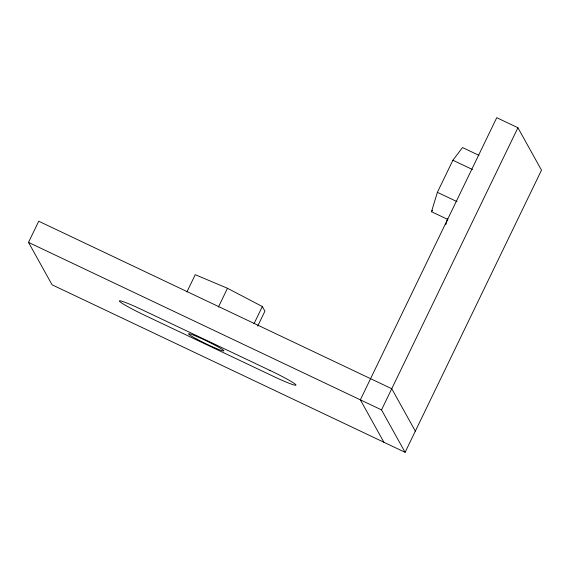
<?xml version="1.0" encoding="UTF-8"?>
<svg xmlns="http://www.w3.org/2000/svg" width="570" height="570" viewBox="0 0 570 570"><rect width="100%" height="100%" fill="white"/><g stroke="black" fill="none" stroke-linecap="round" stroke-linejoin="round"><path stroke-width="0.85" d="M447.963 219.521L431.49 211.705L437.389 192.325L452.901 160.241L462.505 147.544L478.985 155.361M445.84 224.494L447.635 218.595M383.916 442.263L360.347 399.841L496.741 117.684L517.923 127.737L541.5 170.159L405.099 452.316L52.077 284.808L28.5 242.385L38.732 221.224L391.754 388.726L415.33 431.155M186.91 291.947L195.246 274.697L227.487 288.278L262.321 306.525L264.915 311.192L257.711 326.083M218.395 307.088L227.487 288.278M253.985 323.767L262.321 306.525M405.099 452.316L381.522 409.887L517.923 127.737M431.49 211.705L432.559 210.294M452.901 160.241L472.509 169.547M437.389 192.325L457.005 201.63M28.5 242.385L381.522 409.887M269.959 370.422L142.165 309.781A27.096 1.938 25.8 0 0 119.436 301.152A27.096 1.938 25.8 0 0 145.421 315.637L273.215 376.271A27.096 1.938 25.8 0 0 295.944 384.907A27.096 1.938 25.8 0 0 269.959 370.422M196.807 339.129A19.608 1.404 25.8 0 0 223.86 350.863A19.608 1.404 25.8 0 0 197.954 336.984A19.608 1.404 25.8 0 0 196.807 339.129"/></g></svg>
